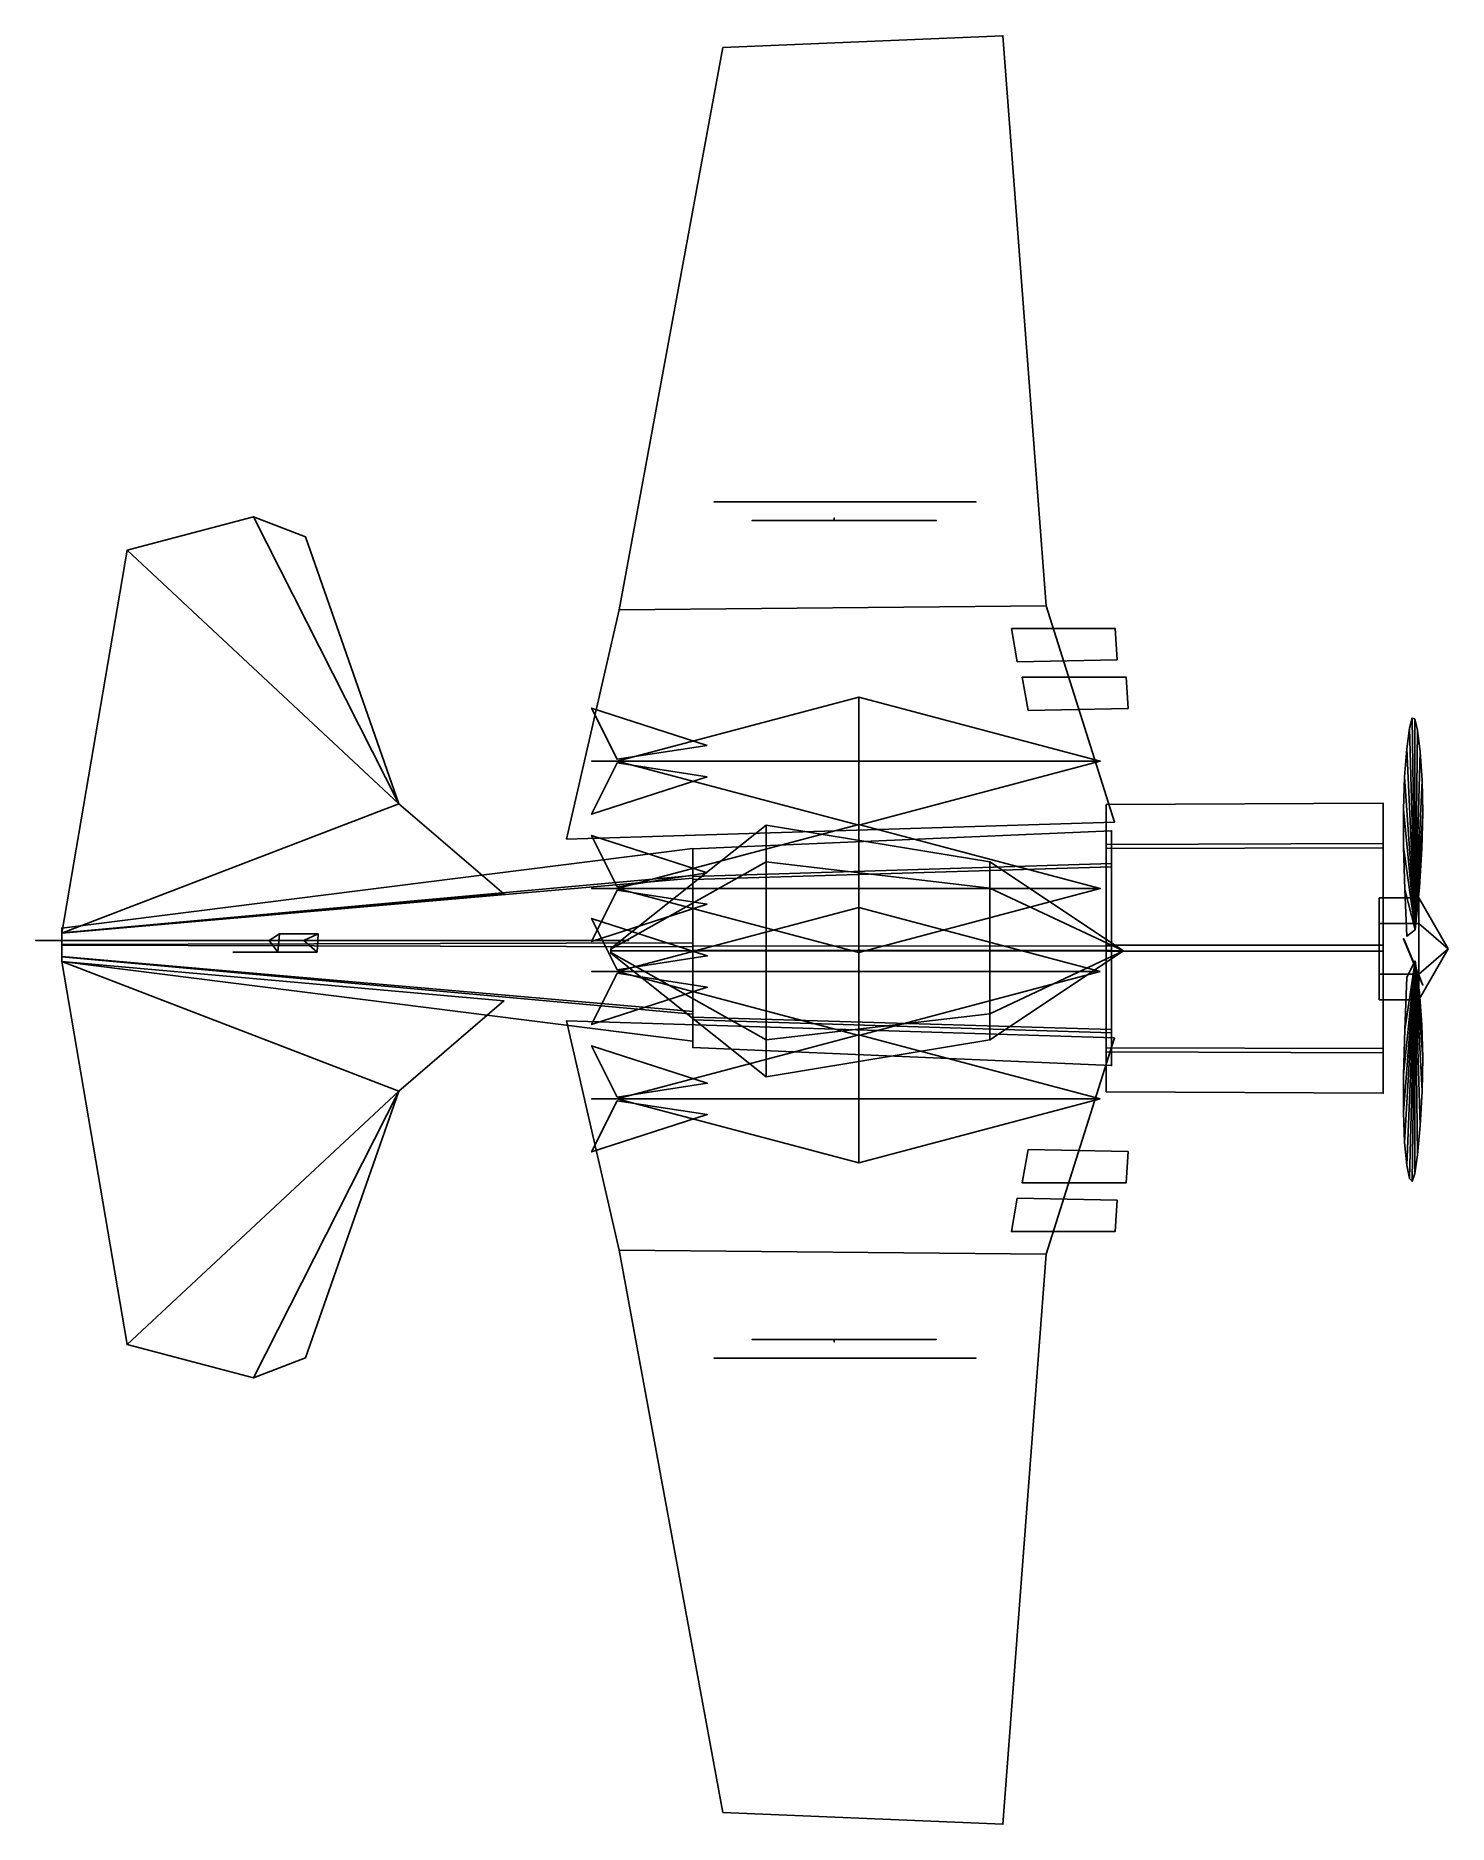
# Model space of a CAD drawing. Header units: metres. Extents: x -69.1 to 3.1, y -44.4 to 46.9.
import ezdxf

# ---------------------------------------------------------------- set-up
doc = ezdxf.new("R2010")
doc.units = ezdxf.units.M

msp = doc.modelspace()

# ---------------------------------------------------------------- linework, layer by layer
at = {"layer": 'AileD1', "color": 3}
msp.add_3dface([(-39.268078, 17.599077, 12.088025), (-33.968079, 46.299072, 12.088025), (-19.668079, 46.899075, 12.088025), (-17.468079, 17.799078, 12.088025)], dxfattribs=at)
at = {"layer": 'AileD3', "color": 6}
msp.add_3dface([(-41.959999, 5.899076, 12.281466), (-39.268078, 17.599077, 12.088025), (-17.468079, 17.799078, 12.088025), (-13.970001, 6.769075, 11.641466)], dxfattribs=at)
at = {"layer": 'AileG1', "color": 10}
msp.add_3dface([(-17.468079, -15.275878, 12.088025), (-19.668079, -44.375877, 12.088025), (-33.968079, -43.775875, 12.088025), (-39.268078, -15.075876, 12.088025)], dxfattribs=at)
at = {"layer": 'AileG3', "color": 13}
msp.add_3dface([(-13.970001, -4.245875, 11.641466), (-17.468079, -15.275878, 12.088025), (-39.268078, -15.075876, 12.088025), (-41.959999, -3.375875, 12.281466)], dxfattribs=at)
at = {"layer": 'AileronD', "color": 39}
for points in [[(-50.519939, 7.705749, 17.104311), (-57.940948, 22.348869, 17.104313), (-64.392586, 20.645798, 17.104313)], [(-50.519939, 7.705749, 17.104311), (-55.278252, 21.329958, 17.104313), (-57.940948, 22.348869, 17.104313)], [(-50.519939, 7.705749, 17.104311), (-64.392586, 20.645798, 17.104313), (-67.729996, 1.100258, 16.236717)], [(-50.519939, 7.705749, 17.104311), (-67.729996, 1.100258, 16.236717), (-45.15609, 3.109357, 17.104311)]]:
    msp.add_3dface(points, dxfattribs=at)
at = {"layer": 'AileronG', "color": 38}
for points in [[(-50.519939, -6.95662, 16.236719), (-64.392586, -19.896669, 16.236719), (-67.729996, -0.35113, 17.104313)], [(-50.519939, -6.95662, 16.236719), (-67.729996, -0.35113, 17.104313), (-45.15609, -2.360228, 16.236719)], [(-50.519939, -6.95662, 16.236719), (-57.940948, -21.599739, 16.236719), (-64.392586, -19.896669, 16.236719)], [(-50.519939, -6.95662, 16.236719), (-55.278252, -20.58083, 16.236719), (-57.940948, -21.599739, 16.236719)]]:
    msp.add_3dface(points, dxfattribs=at)
at = {"layer": 'Cabine', "color": 40}
for points in [[(-14.120001, 4.484837, 19.041887), (-35.509998, 3.847127, 18.378103), (-35.509998, 5.403825, 14.82303), (-14.120001, 6.32412, 14.841466)], [(-14.120001, 6.32412, 14.841466), (-35.509998, 5.403825, 14.82303), (-35.509998, 3.99076, 11.208459), (-14.120001, 4.654543, 10.57075)], [(-14.120001, 4.654543, 10.57075), (-35.509998, 3.99076, 11.208459), (-35.509998, 0.435685, 9.651764), (-14.120001, 0.454122, 8.731467)], [(-14.120001, 0.214121, 20.711464), (-35.509998, 0.232558, 19.791168), (-35.509998, 3.847127, 18.378103), (-14.120001, 4.484837, 19.041887)], [(-14.120001, 0.454122, 8.731467), (-35.509998, 0.435685, 9.651764), (-35.509998, -3.178884, 11.064829), (-14.120001, -3.816594, 10.401044)], [(-14.120001, -3.9863, 18.872181), (-35.509998, -3.322517, 18.234472), (-35.509998, 0.232558, 19.791168), (-14.120001, 0.214121, 20.711464)], [(-14.120001, -3.816594, 10.401044), (-35.509998, -3.178884, 11.064829), (-35.509998, -4.735582, 14.619903), (-14.120001, -5.655878, 14.601465)], [(-14.120001, -5.655878, 14.601465), (-35.509998, -4.735582, 14.619903), (-35.509998, -3.322517, 18.234472), (-14.120001, -3.9863, 18.872181)]]:
    msp.add_3dface(points, dxfattribs=at)
at = {"layer": 'Canon1', "color": 11}
msp.add_3dface([(-18.939184, -12.427197, 12.787092), (-13.839185, -12.527198, 12.787092), (-13.939184, -14.127198, 12.787092), (-19.239183, -14.127198, 12.787092)], dxfattribs=at)
at = {"layer": 'Canon2', "color": 12}
msp.add_3dface([(-18.379187, -9.947198, 12.687093), (-13.279184, -10.047197, 12.687093), (-13.379185, -11.647198, 12.687093), (-18.679186, -11.647198, 12.687093)], dxfattribs=at)
at = {"layer": 'Canon3', "color": 4}
msp.add_3dface([(-19.239183, 16.650398, 12.787092), (-13.939184, 16.650398, 12.787092), (-13.839185, 15.050397, 12.787092), (-18.939184, 14.950399, 12.787092)], dxfattribs=at)
at = {"layer": 'Canon4', "color": 5}
msp.add_3dface([(-18.679186, 14.170399, 12.687093), (-13.379185, 14.170399, 12.687093), (-13.279184, 12.570398, 12.687093), (-18.379187, 12.470399, 12.687093)], dxfattribs=at)
at = {"layer": 'CharniereDroite', "color": 7}
msp.add_3dface([(-28.28212, 22.212345, 11.761363), (-28.28212, 22.292345, 11.873862), (-28.28212, 22.282345, 11.761363)], dxfattribs=at)
at = {"layer": 'CharniereGauche', "color": 14}
msp.add_3dface([(-28.28212, -19.759144, 11.761363), (-28.28212, -19.769144, 11.873862), (-28.28212, -19.689146, 11.761363)], dxfattribs=at)
at = {"layer": 'EssieuD', "color": 2}
for points in [[(-31.573572, 23.106911, 3.39135), (-21.039028, 23.106911, 0.073404), (-34.417206, 23.106911, 0.073404)], [(-31.573572, 23.106911, 3.39135), (-34.417206, 23.106911, 0.073404), (-34.062584, 23.106911, 1.84874)], [(-31.573572, 23.106911, 3.39135), (-32.641876, 23.106911, 11.676248), (-22.814362, 23.106911, 11.913404)], [(-31.573572, 23.106911, 3.39135), (-22.814362, 23.106911, 11.913404), (-24.117603, 23.106911, 3.506604)], [(-31.573572, 23.106911, 3.39135), (-24.117603, 23.106911, 3.506604), (-21.393652, 23.106911, 1.966209)], [(-31.573572, 23.106911, 3.39135), (-21.393652, 23.106911, 1.966209), (-21.039028, 23.106911, 0.073404)]]:
    msp.add_3dface(points, dxfattribs=at)
at = {"layer": 'EssieuG', "color": 9}
for points in [[(-34.417206, -20.58371, 0.073404), (-21.039028, -20.58371, 0.073404), (-21.393652, -20.58371, 1.966209)], [(-34.417206, -20.58371, 0.073404), (-21.393652, -20.58371, 1.966209), (-24.117603, -20.58371, 3.506604)], [(-34.417206, -20.58371, 0.073404), (-24.117603, -20.58371, 3.506604), (-22.814362, -20.58371, 11.913404)], [(-31.573572, -20.58371, 3.39135), (-34.062584, -20.58371, 1.84874), (-34.417206, -20.58371, 0.073404)], [(-31.573572, -20.58371, 3.39135), (-34.417206, -20.58371, 0.073404), (-22.814362, -20.58371, 11.913404)], [(-22.814362, -20.58371, 11.913404), (-32.641876, -20.58371, 11.676248), (-31.573572, -20.58371, 3.39135)]]:
    msp.add_3dface(points, dxfattribs=at)
at = {"layer": 'FuselageArriere', "color": 31}
for points in [[(-35.509998, 3.906865, 18.224373), (-67.729996, 1.099204, 17.739964), (-67.729996, 1.362498, 17.139217), (-35.509998, 5.415683, 14.781768)], [(-35.509998, 5.415683, 14.781768), (-67.729996, 1.362498, 17.139217), (-67.729996, 1.123883, 16.528248), (-35.509998, 4.04829, 11.280586)], [(-35.509998, 4.04829, 11.280586), (-67.729996, 1.123883, 16.528248), (-67.729996, 0.523135, 16.264954), (-35.509998, 0.605685, 9.771768)], [(-35.509998, 0.405682, 19.591764), (-67.729996, 0.488233, 17.978577), (-67.729996, 1.099204, 17.739964), (-35.509998, 3.906865, 18.224373)], [(-67.729996, 1.123883, 16.528248), (-67.729996, 1.362498, 17.139217), (-67.729996, 1.099204, 17.739964)], [(-67.729996, 1.123883, 16.528248), (-67.729996, 1.099204, 17.739964), (-67.729996, 0.488233, 17.978577)], [(-67.729996, 1.123883, 16.528248), (-67.729996, 0.488233, 17.978577), (-67.729996, -0.112514, 17.715282)], [(-67.729996, 1.123883, 16.528248), (-67.729996, -0.112514, 17.715282), (-67.729996, -0.35113, 17.104313)], [(-67.729996, 1.123883, 16.528248), (-67.729996, -0.35113, 17.104313), (-67.729996, -0.087835, 16.503567)], [(-67.729996, 1.123883, 16.528248), (-67.729996, -0.087835, 16.503567), (-67.729996, 0.523135, 16.264954)], [(-35.509998, 0.605685, 9.771768), (-67.729996, 0.523135, 16.264954), (-67.729996, -0.087835, 16.503567), (-35.509998, -2.895498, 11.139161)], [(-35.509998, -3.036921, 18.082947), (-67.729996, -0.112514, 17.715282), (-67.729996, 0.488233, 17.978577), (-35.509998, 0.405682, 19.591764)], [(-35.509998, -2.895498, 11.139161), (-67.729996, -0.087835, 16.503567), (-67.729996, -0.35113, 17.104313), (-35.509998, -4.404315, 14.581765)], [(-35.509998, -4.404315, 14.581765), (-67.729996, -0.35113, 17.104313), (-67.729996, -0.112514, 17.715282), (-35.509998, -3.036921, 18.082947)]]:
    msp.add_3dface(points, dxfattribs=at)
at = {"layer": 'FuselageAvant', "color": 41}
for points in [[(-14.389454, 5.413244, 20.008253), (-14.389454, 7.663927, 14.868307), (-0.250547, 7.734121, 14.869714), (-0.250547, 5.461884, 20.058884)], [(-14.389454, 7.663927, 14.868307), (-14.389454, 5.620909, 9.642344), (-0.250547, 5.671538, 9.593703), (-0.250547, 7.734121, 14.869714)], [(-0.250547, -7.065879, 14.573218), (-0.250547, 5.461884, 20.058884), (-0.250547, 7.734121, 14.869714)], [(-0.250547, -7.065879, 14.573218), (-0.250547, 7.734121, 14.869714), (-0.250547, 5.671538, 9.593703)], [(-14.389454, 5.620909, 9.642344), (-14.389454, 0.480962, 7.39166), (-0.250547, 0.482369, 7.321466), (-0.250547, 5.671538, 9.593703)], [(-0.250547, -7.065879, 14.573218), (-0.250547, 5.671538, 9.593703), (-0.250547, 0.482369, 7.321466)], [(-14.389454, 0.18728, 22.05127), (-14.389454, 5.413244, 20.008253), (-0.250547, 5.461884, 20.058884), (-0.250547, 0.185874, 22.121464)], [(-0.250547, -7.065879, 14.573218), (-0.250547, 0.185874, 22.121464), (-0.250547, 5.461884, 20.058884)], [(-14.389454, 0.480962, 7.39166), (-14.389454, -4.745001, 9.434678), (-0.250547, -4.793642, 9.384048), (-0.250547, 0.482369, 7.321466)], [(-14.389454, -4.952666, 19.800589), (-14.389454, 0.18728, 22.05127), (-0.250547, 0.185874, 22.121464), (-0.250547, -5.003295, 19.849228)], [(-0.250547, -7.065879, 14.573218), (-0.250547, 0.482369, 7.321466), (-0.250547, -4.793642, 9.384048)], [(-0.250547, -7.065879, 14.573218), (-0.250547, -5.003295, 19.849228), (-0.250547, 0.185874, 22.121464)], [(-14.389454, -4.745001, 9.434678), (-14.389454, -6.995685, 14.574624), (-0.250547, -7.065879, 14.573218), (-0.250547, -4.793642, 9.384048)], [(-14.389454, -6.995685, 14.574624), (-14.389454, -4.952666, 19.800589), (-0.250547, -5.003295, 19.849228), (-0.250547, -7.065879, 14.573218)]]:
    msp.add_3dface(points, dxfattribs=at)
at = {"layer": 'Gouvernail', "color": 37}
for points in [[(-67.62365, 0.725803, 16.940718), (-69.05912, 0.725803, 33.041759), (-64.466492, 0.725803, 35.88364)], [(-67.62365, 0.725803, 16.940718), (-64.466492, 0.725803, 35.88364), (-58.158588, 0.725803, 34.477207)], [(-67.62365, 0.725803, 16.940718), (-58.158588, 0.725803, 34.477207), (-48.608814, 0.725803, 21.525963)], [(-67.62365, 0.725803, 16.940718), (-48.608814, 0.725803, 21.525963), (-38.780201, 0.725803, 19.018066)]]:
    msp.add_3dface(points, dxfattribs=at)
at = {"layer": 'HBomb1', "color": 27}
for points in [[(-39.372753, 9.880904, 6.7911), (-39.372753, 9.880904, 6.7911), (-27.034458, 9.880904, 3.992013), (-27.034458, 13.150208, 6.791099)], [(-39.372753, 9.880904, 6.7911), (-39.372753, 9.880904, 6.7911), (-27.034458, 13.150208, 6.791099), (-27.034456, 9.880904, 9.590185)], [(-27.034458, 13.150208, 6.791099), (-27.034458, 9.880904, 3.992013), (-14.696165, 9.880904, 6.791099)], [(-27.034456, 9.880904, 9.590185), (-27.034458, 13.150208, 6.791099), (-14.696165, 9.880904, 6.791099)], [(-39.372753, 9.880904, 6.7911), (-39.372753, 9.880904, 6.7911), (-27.034456, 9.880904, 9.590185), (-27.034458, 6.611602, 6.791099)], [(-39.372753, 9.880904, 6.7911), (-39.372753, 9.880904, 6.7911), (-27.034458, 6.611602, 6.791099), (-27.034458, 9.880904, 3.992013)], [(-27.034458, 6.611602, 6.791099), (-27.034456, 9.880904, 9.590185), (-14.696165, 9.880904, 6.791099)], [(-27.034458, 9.880904, 3.992013), (-27.034458, 6.611602, 6.791099), (-14.696165, 9.880904, 6.791099)]]:
    msp.add_3dface(points, dxfattribs=at)
at = {"layer": 'HBomb1A1', "color": 30}
msp.add_3dface([(-34.772755, 9.880904, 7.7911), (-40.672752, 9.880904, 10.4911), (-39.372757, 9.880904, 6.7911)], dxfattribs=at)
at = {"layer": 'HBomb1A2', "color": 29}
msp.add_3dface([(-34.772755, 10.679864, 5.942141), (-40.672752, 12.589052, 4.032953), (-39.372757, 9.972756, 6.649247)], dxfattribs=at)
at = {"layer": 'HBomb1A3', "color": 28}
msp.add_3dface([(-34.772755, 9.081945, 5.942141), (-40.672752, 7.172758, 4.032952), (-39.372757, 9.789052, 6.649247)], dxfattribs=at)
at = {"layer": 'HBomb2', "color": 23}
for points in [[(-39.372753, 3.380905, 5.7911), (-39.372753, 3.380905, 5.7911), (-27.034458, 3.380905, 2.992013), (-27.034458, 6.650208, 5.791099)], [(-39.372753, 3.380905, 5.7911), (-39.372753, 3.380905, 5.7911), (-27.034458, 6.650208, 5.791099), (-27.034456, 3.380905, 8.590185)], [(-27.034458, 6.650208, 5.791099), (-27.034458, 3.380905, 2.992013), (-14.696165, 3.380905, 5.791099)], [(-27.034456, 3.380905, 8.590185), (-27.034458, 6.650208, 5.791099), (-14.696165, 3.380905, 5.791099)], [(-39.372753, 3.380905, 5.7911), (-39.372753, 3.380905, 5.7911), (-27.034456, 3.380905, 8.590185), (-27.034458, 0.111602, 5.791099)], [(-39.372753, 3.380905, 5.7911), (-39.372753, 3.380905, 5.7911), (-27.034458, 0.111602, 5.791099), (-27.034458, 3.380905, 2.992013)], [(-27.034458, 0.111602, 5.791099), (-27.034456, 3.380905, 8.590185), (-14.696165, 3.380905, 5.791099)], [(-27.034458, 3.380905, 2.992013), (-27.034458, 0.111602, 5.791099), (-14.696165, 3.380905, 5.791099)]]:
    msp.add_3dface(points, dxfattribs=at)
at = {"layer": 'HBomb2A1', "color": 26}
msp.add_3dface([(-34.772755, 3.380905, 6.7911), (-40.672752, 3.380905, 9.4911), (-39.372757, 3.380905, 5.7911)], dxfattribs=at)
at = {"layer": 'HBomb2A2', "color": 25}
msp.add_3dface([(-34.772755, 4.179863, 4.942141), (-40.672752, 6.089053, 3.032953), (-39.372757, 3.472757, 5.649247)], dxfattribs=at)
at = {"layer": 'HBomb2A3', "color": 24}
msp.add_3dface([(-34.772755, 2.581946, 4.942141), (-40.672752, 0.672757, 3.032953), (-39.372757, 3.289052, 5.649247)], dxfattribs=at)
at = {"layer": 'HBomb3', "color": 19}
for points in [[(-27.034458, 2.411599, 5.791099), (-27.034456, -0.857704, 8.590185), (-39.372753, -0.857704, 5.7911)], [(-27.034458, -0.857704, 2.992013), (-27.034458, 2.411599, 5.791099), (-39.372753, -0.857704, 5.7911)], [(-14.696165, -0.857704, 5.791099), (-14.696165, -0.857704, 5.791099), (-27.034456, -0.857704, 8.590185), (-27.034458, 2.411599, 5.791099)], [(-14.696165, -0.857704, 5.791099), (-14.696165, -0.857704, 5.791099), (-27.034458, 2.411599, 5.791099), (-27.034458, -0.857704, 2.992013)], [(-27.034458, -4.127007, 5.791099), (-27.034458, -0.857704, 2.992013), (-39.372753, -0.857704, 5.7911)], [(-27.034456, -0.857704, 8.590185), (-27.034458, -4.127007, 5.791099), (-39.372753, -0.857704, 5.7911)], [(-14.696165, -0.857704, 5.791099), (-14.696165, -0.857704, 5.791099), (-27.034458, -0.857704, 2.992013), (-27.034458, -4.127007, 5.791099)], [(-14.696165, -0.857704, 5.791099), (-14.696165, -0.857704, 5.791099), (-27.034458, -4.127007, 5.791099), (-27.034456, -0.857704, 8.590185)]]:
    msp.add_3dface(points, dxfattribs=at)
at = {"layer": 'HBomb3A1', "color": 22}
msp.add_3dface([(-39.372757, -0.857704, 5.7911), (-40.672752, -0.857704, 9.4911), (-34.772755, -0.857704, 6.7911)], dxfattribs=at)
at = {"layer": 'HBomb3A2', "color": 20}
msp.add_3dface([(-39.372757, -0.765851, 5.649247), (-40.672752, 1.850443, 3.032953), (-34.772755, -0.058745, 4.942141)], dxfattribs=at)
at = {"layer": 'HBomb3A3', "color": 21}
msp.add_3dface([(-39.372757, -0.949556, 5.649247), (-40.672752, -3.565852, 3.032953), (-34.772755, -1.656663, 4.942141)], dxfattribs=at)
at = {"layer": 'HBomb4', "color": 15}
for points in [[(-27.034458, -4.088401, 6.791099), (-27.034456, -7.357704, 9.590185), (-39.372753, -7.357704, 6.7911)], [(-27.034458, -7.357705, 3.992013), (-27.034458, -4.088401, 6.791099), (-39.372753, -7.357704, 6.7911)], [(-14.696165, -7.357704, 6.791099), (-14.696165, -7.357704, 6.791099), (-27.034456, -7.357704, 9.590185), (-27.034458, -4.088401, 6.791099)], [(-14.696165, -7.357704, 6.791099), (-14.696165, -7.357704, 6.791099), (-27.034458, -4.088401, 6.791099), (-27.034458, -7.357705, 3.992013)], [(-27.034458, -10.627007, 6.791099), (-27.034458, -7.357705, 3.992013), (-39.372753, -7.357704, 6.7911)], [(-27.034456, -7.357704, 9.590185), (-27.034458, -10.627007, 6.791099), (-39.372753, -7.357704, 6.7911)], [(-14.696165, -7.357704, 6.791099), (-14.696165, -7.357704, 6.791099), (-27.034458, -7.357705, 3.992013), (-27.034458, -10.627007, 6.791099)], [(-14.696165, -7.357704, 6.791099), (-14.696165, -7.357704, 6.791099), (-27.034458, -10.627007, 6.791099), (-27.034456, -7.357704, 9.590185)]]:
    msp.add_3dface(points, dxfattribs=at)
at = {"layer": 'HBomb4A1', "color": 18}
msp.add_3dface([(-39.372757, -7.357704, 6.7911), (-40.672752, -7.357704, 10.4911), (-34.772755, -7.357704, 7.7911)], dxfattribs=at)
at = {"layer": 'HBomb4A2', "color": 16}
msp.add_3dface([(-39.372757, -7.265851, 6.649247), (-40.672752, -4.649557, 4.032952), (-34.772755, -6.558745, 5.942141)], dxfattribs=at)
at = {"layer": 'HBomb4A3', "color": 17}
msp.add_3dface([(-39.372757, -7.449556, 6.649247), (-40.672752, -10.065851, 4.032953), (-34.772755, -8.156663, 5.942141)], dxfattribs=at)
at = {"layer": 'MoyeuPale', "color": 35}
for points in [[(-0.453831, 1.601506, 11.966089), (1.569889, 1.601506, 11.966093), (1.569889, 2.901507, 14.21776), (-0.453831, 2.901507, 14.21776)], [(-0.453831, 2.901507, 14.21776), (1.569889, 2.901507, 14.21776), (1.569889, 1.601506, 16.469423), (-0.453831, 1.601506, 16.469427)], [(3.070999, 0.301506, 14.21776), (3.070999, 0.301506, 14.21776), (1.569889, 2.901507, 14.21776), (1.569889, 1.601506, 11.966093)], [(3.070999, 0.301506, 14.21776), (3.070999, 0.301506, 14.21776), (1.569889, 1.601506, 16.469423), (1.569889, 2.901507, 14.21776)], [(-0.453831, -0.998493, 11.966089), (1.569889, -0.998493, 11.966093), (1.569889, 1.601506, 11.966093), (-0.453831, 1.601506, 11.966089)], [(-0.453831, 1.601506, 16.469427), (1.569889, 1.601506, 16.469423), (1.569889, -0.998493, 16.469423), (-0.453831, -0.998493, 16.469427)], [(3.070999, 0.301506, 14.21776), (3.070999, 0.301506, 14.21776), (1.569889, 1.601506, 11.966093), (1.569889, -0.998493, 11.966093)], [(3.070999, 0.301506, 14.21776), (3.070999, 0.301506, 14.21776), (1.569889, -0.998493, 16.469423), (1.569889, 1.601506, 16.469423)], [(3.070999, 0.301506, 14.21776), (3.070999, 0.301506, 14.21776), (1.569889, -0.998493, 11.966093), (1.569889, -2.298492, 14.21776)], [(3.070999, 0.301506, 14.21776), (3.070999, 0.301506, 14.21776), (1.569889, -2.298492, 14.21776), (1.569889, -0.998493, 16.469423)], [(-0.453831, -2.298492, 14.21776), (1.569889, -2.298492, 14.21776), (1.569889, -0.998493, 11.966093), (-0.453831, -0.998493, 11.966089)], [(-0.453831, -0.998493, 16.469427), (1.569889, -0.998493, 16.469423), (1.569889, -2.298492, 14.21776), (-0.453831, -2.298492, 14.21776)]]:
    msp.add_3dface(points, dxfattribs=at)
at = {"layer": 'Pale1', "color": 34}
for points in [[(1.388846, -0.308079, 13.871125), (0.843775, -9.586179, 9.254333), (0.791249, -8.052102, 10.431884)], [(1.388846, -0.308079, 13.871125), (0.791249, -8.052102, 10.431884), (0.792648, -6.133154, 11.710023)], [(1.388846, -0.308079, 13.871125), (0.792648, -6.133154, 11.710023), (0.847967, -3.829352, 13.088753)], [(1.388846, -0.308079, 13.871125), (0.950223, -10.735402, 8.177372), (0.843775, -9.586179, 9.254333)], [(1.388846, -0.308079, 13.871125), (0.847967, -3.829352, 13.088753), (0.957205, -1.140691, 14.568081)], [(1.388846, -0.308079, 13.871125), (1.084631, -11.42014, 7.329585), (0.950223, -10.735402, 8.177372)], [(1.388846, -0.308079, 13.871125), (1.221043, -11.560777, 6.839535), (1.084631, -11.42014, 7.329585)], [(1.388846, -0.308079, 13.871125), (1.359456, -11.157308, 6.707235), (1.221043, -11.560777, 6.839535)], [(1.388846, -0.308079, 13.871125), (1.499871, -10.209744, 6.932673), (1.359456, -11.157308, 6.707235)], [(1.388846, -0.308079, 13.871125), (1.594822, -1.924694, 12.192873), (1.723155, -3.573998, 10.718223)], [(1.388846, -0.308079, 13.871125), (1.723155, -3.573998, 10.718223), (1.773845, -5.255995, 9.447168)], [(1.388846, -0.308079, 13.871125), (1.773845, -5.255995, 9.447168), (1.746889, -6.970688, 8.379714)], [(1.388846, -0.308079, 13.871125), (1.746889, -6.970688, 8.379714), (1.642291, -8.718067, 7.51586)], [(1.388846, -0.308079, 13.871125), (1.642291, -8.718067, 7.51586), (1.499871, -10.209744, 6.932673)]]:
    msp.add_3dface(points, dxfattribs=at)
at = {"layer": 'Pale2', "color": 33}
for points in [[(1.388846, -0.621095, 16.06888), (0.843775, 0.694819, 26.348289), (0.791249, 0.821629, 24.418541)], [(1.388846, -0.621095, 16.06888), (0.791249, 0.821629, 24.418541), (0.792648, 0.818253, 22.112896)], [(1.388846, -0.621095, 16.06888), (0.792648, 0.818253, 22.112896), (0.847967, 0.684701, 19.431374)], [(1.388846, -0.621095, 16.06888), (0.950223, 0.437832, 27.902161), (0.843775, 0.694819, 26.348289)], [(1.388846, -0.621095, 16.06888), (0.847967, 0.684701, 19.431374), (0.957205, 0.420977, 16.373964)], [(1.388846, -0.621095, 16.06888), (1.084631, 0.113342, 28.942507), (0.950223, 0.437832, 27.902161)], [(1.388846, -0.621095, 16.06888), (1.221043, -0.215984, 29.331697), (1.084631, 0.113342, 28.942507)], [(1.388846, -0.621095, 16.06888), (1.359456, -0.550144, 29.069727), (1.221043, -0.215984, 29.331697)], [(1.388846, -0.621095, 16.06888), (1.499871, -0.889137, 28.15661), (1.359456, -0.550144, 29.069727)], [(1.388846, -0.621095, 16.06888), (1.594822, -1.118367, 18.345432), (1.723155, -1.42819, 20.536051)], [(1.388846, -0.621095, 16.06888), (1.723155, -1.42819, 20.536051), (1.773845, -1.550566, 22.640739)], [(1.388846, -0.621095, 16.06888), (1.773845, -1.550566, 22.640739), (1.746889, -1.485488, 24.6595)], [(1.388846, -0.621095, 16.06888), (1.746889, -1.485488, 24.6595), (1.642291, -1.232967, 26.592325)], [(1.388846, -0.621095, 16.06888), (1.642291, -1.232967, 26.592325), (1.499871, -0.889137, 28.15661)]]:
    msp.add_3dface(points, dxfattribs=at)
at = {"layer": 'Pale3', "color": 32}
for points in [[(1.388846, 1.264292, 14.397881), (1.221043, 12.066853, 6.692615), (1.084631, 11.560287, 6.635012)], [(1.388846, 1.264292, 14.397881), (1.359456, 12.034682, 7.116002), (1.221043, 12.066853, 6.692615)], [(1.388846, 1.264292, 14.397881), (1.499871, 11.463788, 7.905165), (1.359456, 12.034682, 7.116002)], [(1.388846, 1.264292, 14.397881), (1.084631, 11.560287, 6.635012), (0.950223, 10.514995, 6.943194)], [(1.388846, 1.264292, 14.397881), (1.642291, 10.354153, 9.06012), (1.499871, 11.463788, 7.905165)], [(1.388846, 1.264292, 14.397881), (0.950223, 10.514995, 6.943194), (0.843775, 9.080224, 7.592804)], [(1.388846, 1.264292, 14.397881), (1.746889, 8.887362, 10.343904), (1.642291, 10.354153, 9.06012)], [(1.388846, 1.264292, 14.397881), (0.843775, 9.080224, 7.592804), (0.791249, 7.405245, 8.559476)], [(1.388846, 1.264292, 14.397881), (1.773845, 7.244979, 11.519576), (1.746889, 8.887362, 10.343904)], [(1.388846, 1.264292, 14.397881), (0.791249, 7.405245, 8.559476), (0.792648, 5.490047, 9.84323)], [(1.388846, 1.264292, 14.397881), (1.723155, 5.427006, 12.587127), (1.773845, 7.244979, 11.519576)], [(1.388846, 1.264292, 14.397881), (0.792648, 5.490047, 9.84323), (0.847967, 3.334641, 11.44405)], [(1.388846, 1.264292, 14.397881), (1.594822, 3.433445, 13.546562), (1.723155, 5.427006, 12.587127)], [(1.388846, 1.264292, 14.397881), (0.847967, 3.334641, 11.44405), (0.957205, 0.939015, 13.361935)]]:
    msp.add_3dface(points, dxfattribs=at)
at = {"layer": 'PiedArriere', "color": 36}
for points in [[(-55.372349, 0.720343, 13.767114), (-57.141083, 0.720343, 11.406651), (-56.615688, 1.068639, 10.705024), (-54.64444, 1.068639, 13.480258)], [(-54.64444, 1.068639, 13.480258), (-56.615688, 1.068639, 10.705024), (-56.69759, 0.135383, 10.814395), (-54.694, 0.135383, 13.607594)], [(-54.694, 0.135383, 13.607594), (-56.69759, 0.135383, 10.814395), (-57.141083, 0.720343, 11.406651), (-55.372349, 0.720343, 13.767114)]]:
    msp.add_3dface(points, dxfattribs=at)
at = {"layer": 'RoueArriere', "color": 42}
for points in [[(-58.997593, 0.135383, 9.614395), (-58.853809, 0.135383, 11.263433), (-57.353809, 0.135383, 11.963434)], [(-58.997593, 0.135383, 9.614395), (-57.353809, 0.135383, 11.963434), (-55.997589, 0.135383, 11.014397)], [(-58.997593, 0.135383, 9.614395), (-55.997589, 0.135383, 11.014397), (-56.141373, 0.135383, 9.365356)], [(-58.997593, 0.135383, 9.614395), (-56.141373, 0.135383, 9.365356), (-57.641373, 0.135383, 8.665355)]]:
    msp.add_3dface(points, dxfattribs=at)
at = {"layer": 'RoueD', "color": 1}
for points in [[(-31.9254, 22.156914, -0.817148), (-32.479595, 22.156914, 2.402844), (-30.834362, 22.156914, 5.225735)], [(-31.9254, 22.156914, -0.817148), (-30.834362, 22.156914, 5.225735), (-27.759521, 22.156914, 6.330657)], [(-31.9254, 22.156914, -0.817148), (-27.759521, 22.156914, 6.330657), (-24.693825, 22.156914, 5.200607)], [(-31.9254, 22.156914, -0.817148), (-24.693825, 22.156914, 5.200607), (-23.071747, 22.156914, 2.364347)], [(-31.9254, 22.156914, -0.817148), (-23.071747, 22.156914, 2.364347), (-23.652277, 22.156914, -0.851004)], [(-31.9254, 22.156914, -0.817148), (-23.652277, 22.156914, -0.851004), (-26.163774, 22.156914, -2.940949)], [(-31.9254, 22.156914, -0.817148), (-26.163774, 22.156914, -2.940949), (-29.431089, 22.156914, -2.927578)]]:
    msp.add_3dface(points, dxfattribs=at)
at = {"layer": 'RoueG', "color": 8}
for points in [[(-29.431089, -19.633713, -2.927578), (-30.834362, -19.633713, 5.225735), (-32.479595, -19.633713, 2.402844)], [(-29.431089, -19.633713, -2.927578), (-32.479595, -19.633713, 2.402844), (-31.9254, -19.633713, -0.817148)], [(-29.431089, -19.633713, -2.927578), (-27.759521, -19.633713, 6.330657), (-30.834362, -19.633713, 5.225735)], [(-29.431089, -19.633713, -2.927578), (-26.163774, -19.633713, -2.940949), (-23.652277, -19.633713, -0.851004)], [(-29.431089, -19.633713, -2.927578), (-23.652277, -19.633713, -0.851004), (-23.071747, -19.633713, 2.364347)], [(-29.431089, -19.633713, -2.927578), (-23.071747, -19.633713, 2.364347), (-24.693825, -19.633713, 5.200607)], [(-29.431089, -19.633713, -2.927578), (-24.693825, -19.633713, 5.200607), (-27.759521, -19.633713, 6.330657)]]:
    msp.add_3dface(points, dxfattribs=at)
at = {"layer": 'Verriere', "color": 43}
for points in [[(-31.760006, 6.615695, 23.853945), (-31.760006, 4.734303, 29.188396), (-39.698174, 0.277283, 19.399569), (-39.698174, 0.312515, 19.2847)], [(-31.760002, 4.734303, 18.519499), (-31.760006, 6.615695, 23.853945), (-39.698174, 0.312515, 19.2847), (-39.698174, 0.277282, 19.169834)], [(-20.341829, 4.734304, 24.081305), (-20.341829, 3.40396, 29.523825), (-31.760006, 4.734303, 29.188396), (-31.760006, 6.615695, 23.853945)], [(-20.341829, 3.403959, 18.638792), (-20.341829, 4.734304, 24.081305), (-31.760006, 6.615695, 23.853945), (-31.760002, 4.734303, 18.519499)], [(-31.760006, 4.734303, 29.188396), (-31.760006, 0.192224, 31.397991), (-39.698174, 0.192225, 19.447145), (-39.698174, 0.277283, 19.399569)], [(-20.341829, 3.40396, 29.523825), (-20.341829, 0.192224, 31.778187), (-31.760006, 0.192224, 31.397991), (-31.760006, 4.734303, 29.188396)], [(-13.520004, 0.192224, 20.76259), (-13.520004, 0.192224, 20.76259), (-20.341829, 3.40396, 29.523825), (-20.341829, 4.734304, 24.081305)], [(-13.520004, 0.192224, 20.76259), (-13.520004, 0.192224, 20.76259), (-20.341829, 4.734304, 24.081305), (-20.341829, 3.403959, 18.638792)], [(-13.520004, 0.192224, 20.76259), (-13.520004, 0.192224, 20.76259), (-20.341829, 0.192224, 31.778187), (-20.341829, 3.40396, 29.523825)], [(-31.760006, 0.192224, 31.397991), (-31.760006, -4.349854, 29.188391), (-39.698174, 0.107167, 19.399569), (-39.698174, 0.192225, 19.447145)], [(-31.760006, -6.231246, 23.853945), (-31.760002, -4.349854, 18.519499), (-39.698174, 0.107167, 19.169834), (-39.698174, 0.071935, 19.2847)], [(-31.760006, -4.349854, 29.188391), (-31.760006, -6.231246, 23.853945), (-39.698174, 0.071935, 19.2847), (-39.698174, 0.107167, 19.399569)], [(-20.341829, 0.192224, 31.778187), (-20.341829, -3.019511, 29.523825), (-31.760006, -4.349854, 29.188391), (-31.760006, 0.192224, 31.397991)], [(-13.520004, 0.192224, 20.76259), (-13.520004, 0.192224, 20.76259), (-20.341829, -3.019511, 18.638792), (-20.341829, -4.349854, 24.081305)], [(-13.520004, 0.192224, 20.76259), (-13.520004, 0.192224, 20.76259), (-20.341829, -4.349854, 24.081305), (-20.341829, -3.019511, 29.523825)], [(-13.520004, 0.192224, 20.76259), (-13.520004, 0.192224, 20.76259), (-20.341829, -3.019511, 29.523825), (-20.341829, 0.192224, 31.778187)], [(-20.341829, -4.349854, 24.081305), (-20.341829, -3.019511, 18.638792), (-31.760002, -4.349854, 18.519499), (-31.760006, -6.231246, 23.853945)], [(-20.341829, -3.019511, 29.523825), (-20.341829, -4.349854, 24.081305), (-31.760006, -6.231246, 23.853945), (-31.760006, -4.349854, 29.188391)]]:
    msp.add_3dface(points, dxfattribs=at)

doc.saveas('drawing.dxf')
